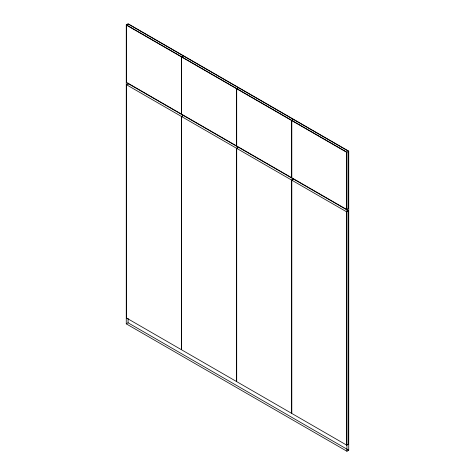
<?xml version="1.0" encoding="UTF-8"?>
<svg xmlns="http://www.w3.org/2000/svg" width="475" height="475" viewBox="0 0 475 475"><rect width="100%" height="100%" fill="white"/><g stroke="black" fill="none" stroke-linecap="round" stroke-linejoin="round"><path stroke-width="0.71" d="M126.267 24.795L128.078 23.75L348.733 151.145L348.733 450.205L346.922 451.25L126.267 323.855L126.267 24.795L346.922 152.196L346.922 451.25M126.469 25.157L128.286 24.106L183.19 55.807L181.379 56.858L126.469 25.157L126.469 82.335L181.379 114.036L181.379 56.858M126.469 84.728L128.286 83.683L183.19 115.383L181.379 116.428L126.469 84.728L126.469 317.995L181.379 349.689L181.379 116.428M181.587 56.976L183.398 55.925L238.302 87.626L236.491 88.677L181.587 56.976L181.587 114.154L236.491 145.855L236.491 88.677M181.587 116.547L183.398 115.502L238.302 147.202L236.491 148.248L181.587 116.547L181.587 349.814L236.491 381.508L236.491 148.248M236.698 88.795L238.509 87.744L293.413 119.445L291.603 120.496L236.698 88.795L236.698 145.973L291.603 177.674L291.603 120.496M236.698 148.366L238.509 147.321L293.413 179.022L291.603 180.067L236.698 148.366L236.698 381.633L291.603 413.327L291.603 180.067M291.81 120.614L293.621 119.569L348.531 151.264L348.531 208.448L346.714 209.493L291.81 177.792L291.81 120.614L346.714 152.315L348.733 151.145M291.81 180.185L293.621 179.14L348.531 210.841L348.531 444.101L346.714 445.152L291.81 413.452L291.81 180.185L346.714 211.886L348.531 210.841M126.267 323.855L128.078 322.804L348.733 450.205M346.714 152.315L346.714 209.493M346.714 211.886L346.714 445.152M128.078 83.119L128.078 84.597M128.078 318.357L128.078 322.804"/></g></svg>
